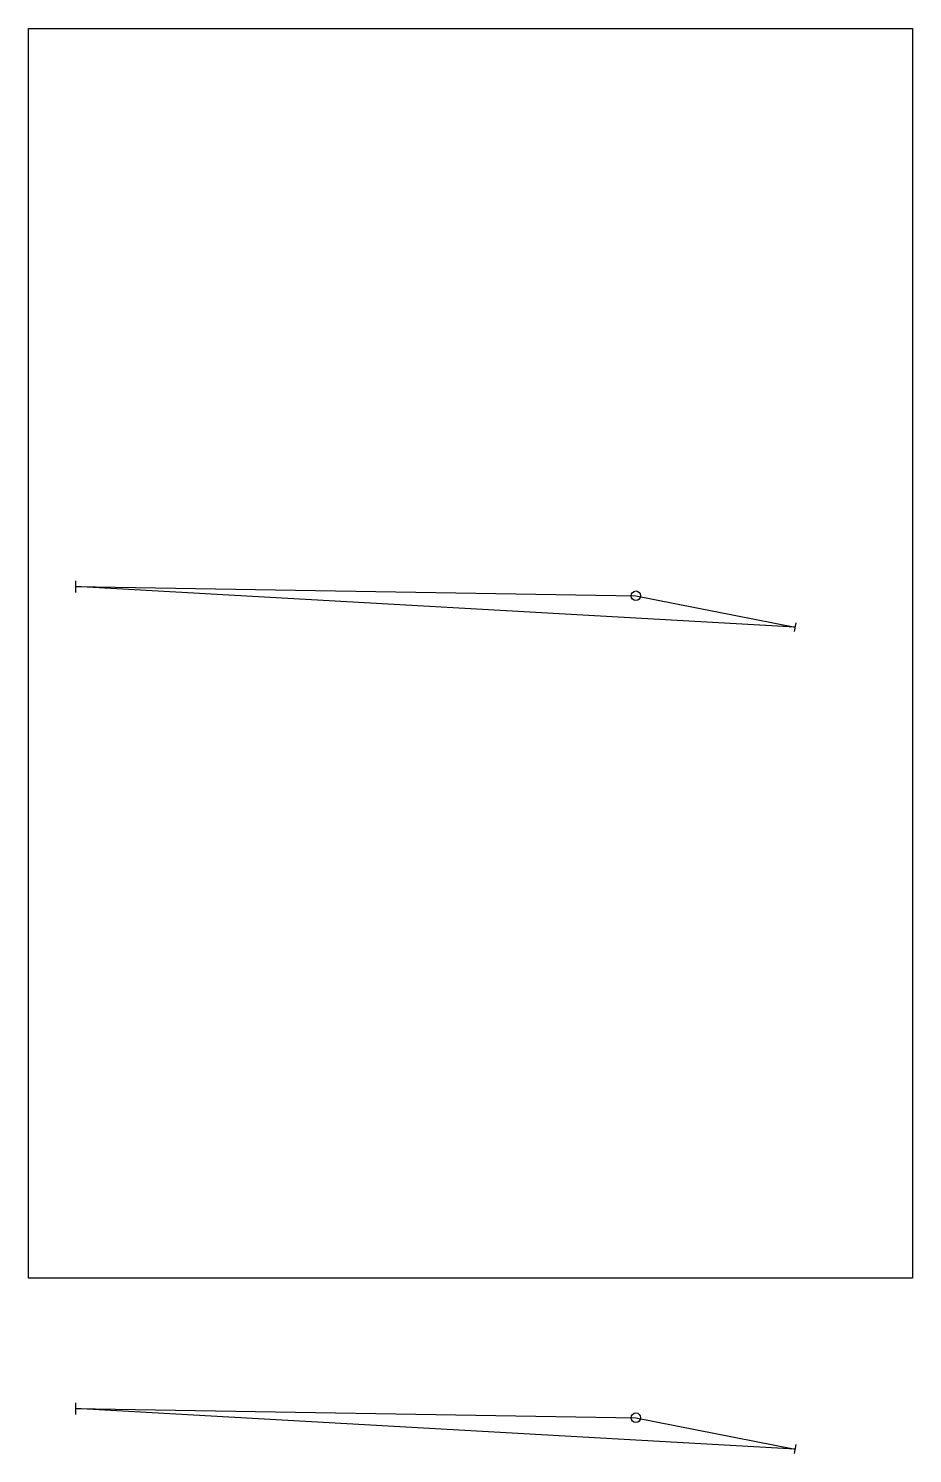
# Model space of a CAD drawing. Header units: millimetres. Extents: x 0 to 8.3, y -1.6 to 11.7.
import ezdxf

# ---------------------------------------------------------------- set-up
doc = ezdxf.new("R2010")
doc.units = ezdxf.units.MM
doc.layers.add('PDF_Images', color=7, linetype='Continuous')
picture_1 = doc.add_image_def('image1.png', size_in_pixel=(944, 1335))

msp = doc.modelspace()

# ---------------------------------------------------------------- linework, layer by layer
for p, q in [((0.44, 6.525), (0.44, 6.417)), ((0.44, 6.471), (5.678, 6.386)), ((7.168, 6.092), (0.44, 6.471)), ((5.678, 6.386), (7.168, 6.092)), ((7.16, 6.051), (7.175, 6.133)), ((0.44, -1.162), (0.44, -1.27)), ((0.44, -1.216), (5.678, -1.301)), ((7.168, -1.595), (0.44, -1.216)), ((5.678, -1.301), (7.168, -1.595)), ((7.16, -1.636), (7.175, -1.553))]:
    msp.add_line(p, q)
for centre in [(5.678, 6.386), (5.678, -1.301)]:
    msp.add_circle(centre, 0.0446)

# ---------------------------------------------------------------- pictures from other files: only their frames are drawn
at = {"layer": 'PDF_Images', "color": 7, "lineweight": -3}
image = msp.add_image(picture_1, insert=(0, 0.004), size_in_units=(8.264, 11.687), dxfattribs=at)
image.dxf.flags = 15

doc.saveas('drawing.dxf')
